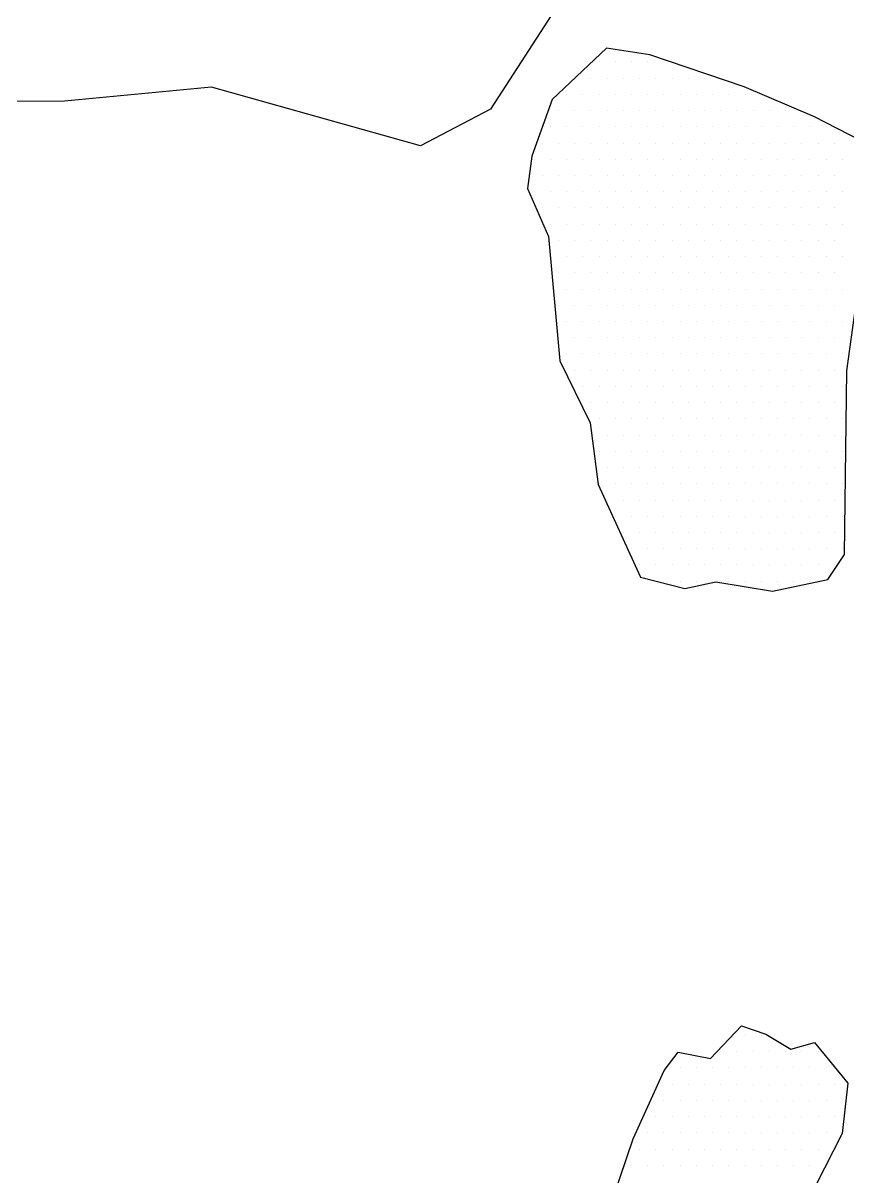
# Model space of a CAD drawing. Header units: metres. Extents: x -1500 to -958, y -1228 to -671.
# Drawn here: x -1190.6 to -1127.1, y -978.4 to -889.5 of the extents above; entities that cross this region are included whole.
import ezdxf

# ---------------------------------------------------------------- set-up
doc = ezdxf.new("R2010")
doc.units = ezdxf.units.M
doc.header["$LTSCALE"] = 25
doc.header["$MEASUREMENT"] = 0
doc.layers.get('0').update_dxf_attribs({"linetype": 'CONTINUOUS'})
for name, color, linetype in [('BEFUND', 1, 'CONTINUOUS'), ('STEINE', 4, 'CONTINUOUS'), ('STEINESCHRAFF', 4, 'CONTINUOUS')]:
    doc.layers.add(name, color=color, linetype=linetype)

# ---------------------------------------------------------------- blocks, each defined once
blk = doc.blocks.new('*X10')
at = {"color": 0}
for p, q in [((-1146.25, -892.5), (-1146.25, -892.5)), ((-1145, -892.5), (-1145, -892.5)), ((-1143.75, -892.5), (-1143.75, -892.5)), ((-1142.5, -892.5), (-1142.5, -892.5)), ((-1141.25, -892.5), (-1141.25, -892.5)), ((-1148.125, -893.75), (-1148.125, -893.75)), ((-1146.875, -893.75), (-1146.875, -893.75)), ((-1145.625, -893.75), (-1145.625, -893.75)), ((-1144.375, -893.75), (-1144.375, -893.75)), ((-1143.125, -893.75), (-1143.125, -893.75)), ((-1141.875, -893.75), (-1141.875, -893.75)), ((-1140.625, -893.75), (-1140.625, -893.75)), ((-1139.375, -893.75), (-1139.375, -893.75)), ((-1138.125, -893.75), (-1138.125, -893.75)), ((-1148.75, -895), (-1148.75, -895)), ((-1147.5, -895), (-1147.5, -895)), ((-1146.25, -895), (-1146.25, -895)), ((-1145, -895), (-1145, -895)), ((-1143.75, -895), (-1143.75, -895)), ((-1142.5, -895), (-1142.5, -895)), ((-1141.25, -895), (-1141.25, -895)), ((-1140, -895), (-1140, -895)), ((-1138.75, -895), (-1138.75, -895)), ((-1137.5, -895), (-1137.5, -895)), ((-1136.25, -895), (-1136.25, -895)), ((-1135, -895), (-1135, -895)), ((-1133.75, -895), (-1133.75, -895)), ((-1149.375, -896.25), (-1149.375, -896.25)), ((-1148.125, -896.25), (-1148.125, -896.25)), ((-1146.875, -896.25), (-1146.875, -896.25)), ((-1145.625, -896.25), (-1145.625, -896.25)), ((-1144.375, -896.25), (-1144.375, -896.25)), ((-1143.125, -896.25), (-1143.125, -896.25)), ((-1141.875, -896.25), (-1141.875, -896.25)), ((-1140.625, -896.25), (-1140.625, -896.25)), ((-1139.375, -896.25), (-1139.375, -896.25)), ((-1138.125, -896.25), (-1138.125, -896.25)), ((-1136.875, -896.25), (-1136.875, -896.25)), ((-1135.625, -896.25), (-1135.625, -896.25)), ((-1134.375, -896.25), (-1134.375, -896.25)), ((-1133.125, -896.25), (-1133.125, -896.25)), ((-1131.875, -896.25), (-1131.875, -896.25)), ((-1150, -897.5), (-1150, -897.5)), ((-1148.75, -897.5), (-1148.75, -897.5)), ((-1147.5, -897.5), (-1147.5, -897.5)), ((-1146.25, -897.5), (-1146.25, -897.5)), ((-1145, -897.5), (-1145, -897.5)), ((-1143.75, -897.5), (-1143.75, -897.5)), ((-1142.5, -897.5), (-1142.5, -897.5)), ((-1141.25, -897.5), (-1141.25, -897.5)), ((-1140, -897.5), (-1140, -897.5)), ((-1138.75, -897.5), (-1138.75, -897.5)), ((-1137.5, -897.5), (-1137.5, -897.5)), ((-1136.25, -897.5), (-1136.25, -897.5)), ((-1135, -897.5), (-1135, -897.5)), ((-1133.75, -897.5), (-1133.75, -897.5)), ((-1132.5, -897.5), (-1132.5, -897.5)), ((-1131.25, -897.5), (-1131.25, -897.5)), ((-1130, -897.5), (-1130, -897.5)), ((-1128.75, -897.5), (-1128.75, -897.5)), ((-1150.625, -898.75), (-1150.625, -898.75)), ((-1149.375, -898.75), (-1149.375, -898.75)), ((-1148.125, -898.75), (-1148.125, -898.75)), ((-1146.875, -898.75), (-1146.875, -898.75)), ((-1145.625, -898.75), (-1145.625, -898.75)), ((-1144.375, -898.75), (-1144.375, -898.75)), ((-1143.125, -898.75), (-1143.125, -898.75)), ((-1141.875, -898.75), (-1141.875, -898.75)), ((-1140.625, -898.75), (-1140.625, -898.75)), ((-1139.375, -898.75), (-1139.375, -898.75)), ((-1138.125, -898.75), (-1138.125, -898.75)), ((-1136.875, -898.75), (-1136.875, -898.75)), ((-1135.625, -898.75), (-1135.625, -898.75)), ((-1134.375, -898.75), (-1134.375, -898.75)), ((-1133.125, -898.75), (-1133.125, -898.75)), ((-1131.875, -898.75), (-1131.875, -898.75)), ((-1130.625, -898.75), (-1130.625, -898.75)), ((-1129.375, -898.75), (-1129.375, -898.75)), ((-1128.125, -898.75), (-1128.125, -898.75)), ((-1151.25, -900), (-1151.25, -900)), ((-1150, -900), (-1150, -900)), ((-1148.75, -900), (-1148.75, -900)), ((-1147.5, -900), (-1147.5, -900)), ((-1146.25, -900), (-1146.25, -900)), ((-1145, -900), (-1145, -900)), ((-1143.75, -900), (-1143.75, -900)), ((-1142.5, -900), (-1142.5, -900)), ((-1141.25, -900), (-1141.25, -900)), ((-1140, -900), (-1140, -900)), ((-1138.75, -900), (-1138.75, -900)), ((-1137.5, -900), (-1137.5, -900)), ((-1136.25, -900), (-1136.25, -900)), ((-1135, -900), (-1135, -900)), ((-1133.75, -900), (-1133.75, -900)), ((-1132.5, -900), (-1132.5, -900)), ((-1131.25, -900), (-1131.25, -900)), ((-1130, -900), (-1130, -900)), ((-1128.75, -900), (-1128.75, -900)), ((-1127.5, -900), (-1127.5, -900)), ((-1150.625, -901.25), (-1150.625, -901.25)), ((-1149.375, -901.25), (-1149.375, -901.25)), ((-1148.125, -901.25), (-1148.125, -901.25)), ((-1146.875, -901.25), (-1146.875, -901.25)), ((-1145.625, -901.25), (-1145.625, -901.25)), ((-1144.375, -901.25), (-1144.375, -901.25)), ((-1143.125, -901.25), (-1143.125, -901.25)), ((-1141.875, -901.25), (-1141.875, -901.25)), ((-1140.625, -901.25), (-1140.625, -901.25)), ((-1139.375, -901.25), (-1139.375, -901.25)), ((-1138.125, -901.25), (-1138.125, -901.25)), ((-1136.875, -901.25), (-1136.875, -901.25)), ((-1135.625, -901.25), (-1135.625, -901.25)), ((-1134.375, -901.25), (-1134.375, -901.25)), ((-1133.125, -901.25), (-1133.125, -901.25)), ((-1131.875, -901.25), (-1131.875, -901.25)), ((-1130.625, -901.25), (-1130.625, -901.25)), ((-1129.375, -901.25), (-1129.375, -901.25)), ((-1128.125, -901.25), (-1128.125, -901.25)), ((-1151.25, -902.5), (-1151.25, -902.5)), ((-1150, -902.5), (-1150, -902.5)), ((-1148.75, -902.5), (-1148.75, -902.5)), ((-1147.5, -902.5), (-1147.5, -902.5)), ((-1146.25, -902.5), (-1146.25, -902.5)), ((-1145, -902.5), (-1145, -902.5)), ((-1143.75, -902.5), (-1143.75, -902.5)), ((-1142.5, -902.5), (-1142.5, -902.5)), ((-1141.25, -902.5), (-1141.25, -902.5)), ((-1140, -902.5), (-1140, -902.5)), ((-1138.75, -902.5), (-1138.75, -902.5)), ((-1137.5, -902.5), (-1137.5, -902.5)), ((-1136.25, -902.5), (-1136.25, -902.5)), ((-1135, -902.5), (-1135, -902.5)), ((-1133.75, -902.5), (-1133.75, -902.5)), ((-1132.5, -902.5), (-1132.5, -902.5)), ((-1131.25, -902.5), (-1131.25, -902.5)), ((-1130, -902.5), (-1130, -902.5)), ((-1128.75, -902.5), (-1128.75, -902.5)), ((-1127.5, -902.5), (-1127.5, -902.5)), ((-1150.625, -903.75), (-1150.625, -903.75)), ((-1149.375, -903.75), (-1149.375, -903.75)), ((-1148.125, -903.75), (-1148.125, -903.75)), ((-1146.875, -903.75), (-1146.875, -903.75)), ((-1145.625, -903.75), (-1145.625, -903.75)), ((-1144.375, -903.75), (-1144.375, -903.75)), ((-1143.125, -903.75), (-1143.125, -903.75)), ((-1141.875, -903.75), (-1141.875, -903.75)), ((-1140.625, -903.75), (-1140.625, -903.75)), ((-1139.375, -903.75), (-1139.375, -903.75)), ((-1138.125, -903.75), (-1138.125, -903.75)), ((-1136.875, -903.75), (-1136.875, -903.75)), ((-1135.625, -903.75), (-1135.625, -903.75)), ((-1134.375, -903.75), (-1134.375, -903.75)), ((-1133.125, -903.75), (-1133.125, -903.75)), ((-1131.875, -903.75), (-1131.875, -903.75)), ((-1130.625, -903.75), (-1130.625, -903.75)), ((-1129.375, -903.75), (-1129.375, -903.75)), ((-1128.125, -903.75), (-1128.125, -903.75)), ((-1150, -905), (-1150, -905)), ((-1148.75, -905), (-1148.75, -905)), ((-1147.5, -905), (-1147.5, -905)), ((-1146.25, -905), (-1146.25, -905)), ((-1145, -905), (-1145, -905)), ((-1143.75, -905), (-1143.75, -905)), ((-1142.5, -905), (-1142.5, -905)), ((-1141.25, -905), (-1141.25, -905)), ((-1140, -905), (-1140, -905)), ((-1138.75, -905), (-1138.75, -905)), ((-1137.5, -905), (-1137.5, -905)), ((-1136.25, -905), (-1136.25, -905)), ((-1135, -905), (-1135, -905)), ((-1133.75, -905), (-1133.75, -905)), ((-1132.5, -905), (-1132.5, -905)), ((-1131.25, -905), (-1131.25, -905)), ((-1130, -905), (-1130, -905)), ((-1128.75, -905), (-1128.75, -905)), ((-1127.5, -905), (-1127.5, -905)), ((-1149.375, -906.25), (-1149.375, -906.25)), ((-1148.125, -906.25), (-1148.125, -906.25)), ((-1146.875, -906.25), (-1146.875, -906.25)), ((-1145.625, -906.25), (-1145.625, -906.25)), ((-1144.375, -906.25), (-1144.375, -906.25)), ((-1143.125, -906.25), (-1143.125, -906.25)), ((-1141.875, -906.25), (-1141.875, -906.25)), ((-1140.625, -906.25), (-1140.625, -906.25)), ((-1139.375, -906.25), (-1139.375, -906.25)), ((-1138.125, -906.25), (-1138.125, -906.25)), ((-1136.875, -906.25), (-1136.875, -906.25)), ((-1135.625, -906.25), (-1135.625, -906.25)), ((-1134.375, -906.25), (-1134.375, -906.25)), ((-1133.125, -906.25), (-1133.125, -906.25)), ((-1131.875, -906.25), (-1131.875, -906.25)), ((-1130.625, -906.25), (-1130.625, -906.25)), ((-1129.375, -906.25), (-1129.375, -906.25)), ((-1128.125, -906.25), (-1128.125, -906.25)), ((-1148.75, -907.5), (-1148.75, -907.5)), ((-1147.5, -907.5), (-1147.5, -907.5)), ((-1146.25, -907.5), (-1146.25, -907.5)), ((-1145, -907.5), (-1145, -907.5)), ((-1143.75, -907.5), (-1143.75, -907.5)), ((-1142.5, -907.5), (-1142.5, -907.5)), ((-1141.25, -907.5), (-1141.25, -907.5)), ((-1140, -907.5), (-1140, -907.5)), ((-1138.75, -907.5), (-1138.75, -907.5)), ((-1137.5, -907.5), (-1137.5, -907.5)), ((-1136.25, -907.5), (-1136.25, -907.5)), ((-1135, -907.5), (-1135, -907.5)), ((-1133.75, -907.5), (-1133.75, -907.5)), ((-1132.5, -907.5), (-1132.5, -907.5)), ((-1131.25, -907.5), (-1131.25, -907.5)), ((-1130, -907.5), (-1130, -907.5)), ((-1128.75, -907.5), (-1128.75, -907.5)), ((-1127.5, -907.5), (-1127.5, -907.5)), ((-1149.375, -908.75), (-1149.375, -908.75)), ((-1148.125, -908.75), (-1148.125, -908.75)), ((-1146.875, -908.75), (-1146.875, -908.75)), ((-1145.625, -908.75), (-1145.625, -908.75)), ((-1144.375, -908.75), (-1144.375, -908.75)), ((-1143.125, -908.75), (-1143.125, -908.75)), ((-1141.875, -908.75), (-1141.875, -908.75)), ((-1140.625, -908.75), (-1140.625, -908.75)), ((-1139.375, -908.75), (-1139.375, -908.75)), ((-1138.125, -908.75), (-1138.125, -908.75)), ((-1136.875, -908.75), (-1136.875, -908.75)), ((-1135.625, -908.75), (-1135.625, -908.75)), ((-1134.375, -908.75), (-1134.375, -908.75)), ((-1133.125, -908.75), (-1133.125, -908.75)), ((-1131.875, -908.75), (-1131.875, -908.75)), ((-1130.625, -908.75), (-1130.625, -908.75)), ((-1129.375, -908.75), (-1129.375, -908.75)), ((-1128.125, -908.75), (-1128.125, -908.75)), ((-1148.75, -910), (-1148.75, -910)), ((-1147.5, -910), (-1147.5, -910)), ((-1146.25, -910), (-1146.25, -910)), ((-1145, -910), (-1145, -910)), ((-1143.75, -910), (-1143.75, -910)), ((-1142.5, -910), (-1142.5, -910)), ((-1141.25, -910), (-1141.25, -910)), ((-1140, -910), (-1140, -910)), ((-1138.75, -910), (-1138.75, -910)), ((-1137.5, -910), (-1137.5, -910)), ((-1136.25, -910), (-1136.25, -910)), ((-1135, -910), (-1135, -910)), ((-1133.75, -910), (-1133.75, -910)), ((-1132.5, -910), (-1132.5, -910)), ((-1131.25, -910), (-1131.25, -910)), ((-1130, -910), (-1130, -910)), ((-1128.75, -910), (-1128.75, -910)), ((-1127.5, -910), (-1127.5, -910)), ((-1149.375, -911.25), (-1149.375, -911.25)), ((-1148.125, -911.25), (-1148.125, -911.25)), ((-1146.875, -911.25), (-1146.875, -911.25)), ((-1145.625, -911.25), (-1145.625, -911.25)), ((-1144.375, -911.25), (-1144.375, -911.25)), ((-1143.125, -911.25), (-1143.125, -911.25)), ((-1141.875, -911.25), (-1141.875, -911.25)), ((-1140.625, -911.25), (-1140.625, -911.25)), ((-1139.375, -911.25), (-1139.375, -911.25)), ((-1138.125, -911.25), (-1138.125, -911.25)), ((-1136.875, -911.25), (-1136.875, -911.25)), ((-1135.625, -911.25), (-1135.625, -911.25)), ((-1134.375, -911.25), (-1134.375, -911.25)), ((-1133.125, -911.25), (-1133.125, -911.25)), ((-1131.875, -911.25), (-1131.875, -911.25)), ((-1130.625, -911.25), (-1130.625, -911.25)), ((-1129.375, -911.25), (-1129.375, -911.25)), ((-1128.125, -911.25), (-1128.125, -911.25)), ((-1148.75, -912.5), (-1148.75, -912.5)), ((-1147.5, -912.5), (-1147.5, -912.5)), ((-1146.25, -912.5), (-1146.25, -912.5)), ((-1145, -912.5), (-1145, -912.5)), ((-1143.75, -912.5), (-1143.75, -912.5)), ((-1142.5, -912.5), (-1142.5, -912.5)), ((-1141.25, -912.5), (-1141.25, -912.5)), ((-1140, -912.5), (-1140, -912.5)), ((-1138.75, -912.5), (-1138.75, -912.5)), ((-1137.5, -912.5), (-1137.5, -912.5)), ((-1136.25, -912.5), (-1136.25, -912.5)), ((-1135, -912.5), (-1135, -912.5)), ((-1133.75, -912.5), (-1133.75, -912.5)), ((-1132.5, -912.5), (-1132.5, -912.5)), ((-1131.25, -912.5), (-1131.25, -912.5)), ((-1130, -912.5), (-1130, -912.5)), ((-1128.75, -912.5), (-1128.75, -912.5)), ((-1127.5, -912.5), (-1127.5, -912.5)), ((-1149.375, -913.75), (-1149.375, -913.75)), ((-1148.125, -913.75), (-1148.125, -913.75)), ((-1146.875, -913.75), (-1146.875, -913.75)), ((-1145.625, -913.75), (-1145.625, -913.75)), ((-1144.375, -913.75), (-1144.375, -913.75)), ((-1143.125, -913.75), (-1143.125, -913.75)), ((-1141.875, -913.75), (-1141.875, -913.75)), ((-1140.625, -913.75), (-1140.625, -913.75)), ((-1139.375, -913.75), (-1139.375, -913.75)), ((-1138.125, -913.75), (-1138.125, -913.75)), ((-1136.875, -913.75), (-1136.875, -913.75)), ((-1135.625, -913.75), (-1135.625, -913.75)), ((-1134.375, -913.75), (-1134.375, -913.75)), ((-1133.125, -913.75), (-1133.125, -913.75)), ((-1131.875, -913.75), (-1131.875, -913.75)), ((-1130.625, -913.75), (-1130.625, -913.75)), ((-1129.375, -913.75), (-1129.375, -913.75)), ((-1128.125, -913.75), (-1128.125, -913.75)), ((-1148.75, -915), (-1148.75, -915)), ((-1147.5, -915), (-1147.5, -915)), ((-1146.25, -915), (-1146.25, -915)), ((-1145, -915), (-1145, -915)), ((-1143.75, -915), (-1143.75, -915)), ((-1142.5, -915), (-1142.5, -915)), ((-1141.25, -915), (-1141.25, -915)), ((-1140, -915), (-1140, -915)), ((-1138.75, -915), (-1138.75, -915)), ((-1137.5, -915), (-1137.5, -915)), ((-1136.25, -915), (-1136.25, -915)), ((-1135, -915), (-1135, -915)), ((-1133.75, -915), (-1133.75, -915)), ((-1132.5, -915), (-1132.5, -915)), ((-1131.25, -915), (-1131.25, -915)), ((-1130, -915), (-1130, -915)), ((-1128.75, -915), (-1128.75, -915)), ((-1127.5, -915), (-1127.5, -915)), ((-1148.125, -916.25), (-1148.125, -916.25)), ((-1146.875, -916.25), (-1146.875, -916.25)), ((-1145.625, -916.25), (-1145.625, -916.25)), ((-1144.375, -916.25), (-1144.375, -916.25)), ((-1143.125, -916.25), (-1143.125, -916.25)), ((-1141.875, -916.25), (-1141.875, -916.25)), ((-1140.625, -916.25), (-1140.625, -916.25)), ((-1139.375, -916.25), (-1139.375, -916.25)), ((-1138.125, -916.25), (-1138.125, -916.25)), ((-1136.875, -916.25), (-1136.875, -916.25)), ((-1135.625, -916.25), (-1135.625, -916.25)), ((-1134.375, -916.25), (-1134.375, -916.25)), ((-1133.125, -916.25), (-1133.125, -916.25)), ((-1131.875, -916.25), (-1131.875, -916.25)), ((-1130.625, -916.25), (-1130.625, -916.25)), ((-1129.375, -916.25), (-1129.375, -916.25)), ((-1128.125, -916.25), (-1128.125, -916.25)), ((-1147.5, -917.5), (-1147.5, -917.5)), ((-1146.25, -917.5), (-1146.25, -917.5)), ((-1145, -917.5), (-1145, -917.5)), ((-1143.75, -917.5), (-1143.75, -917.5)), ((-1142.5, -917.5), (-1142.5, -917.5)), ((-1141.25, -917.5), (-1141.25, -917.5)), ((-1140, -917.5), (-1140, -917.5)), ((-1138.75, -917.5), (-1138.75, -917.5)), ((-1137.5, -917.5), (-1137.5, -917.5)), ((-1136.25, -917.5), (-1136.25, -917.5)), ((-1135, -917.5), (-1135, -917.5)), ((-1133.75, -917.5), (-1133.75, -917.5)), ((-1132.5, -917.5), (-1132.5, -917.5)), ((-1131.25, -917.5), (-1131.25, -917.5)), ((-1130, -917.5), (-1130, -917.5)), ((-1128.75, -917.5), (-1128.75, -917.5)), ((-1127.5, -917.5), (-1127.5, -917.5)), ((-1146.875, -918.75), (-1146.875, -918.75)), ((-1145.625, -918.75), (-1145.625, -918.75)), ((-1144.375, -918.75), (-1144.375, -918.75)), ((-1143.125, -918.75), (-1143.125, -918.75)), ((-1141.875, -918.75), (-1141.875, -918.75)), ((-1140.625, -918.75), (-1140.625, -918.75)), ((-1139.375, -918.75), (-1139.375, -918.75)), ((-1138.125, -918.75), (-1138.125, -918.75)), ((-1136.875, -918.75), (-1136.875, -918.75)), ((-1135.625, -918.75), (-1135.625, -918.75)), ((-1134.375, -918.75), (-1134.375, -918.75)), ((-1133.125, -918.75), (-1133.125, -918.75)), ((-1131.875, -918.75), (-1131.875, -918.75)), ((-1130.625, -918.75), (-1130.625, -918.75)), ((-1129.375, -918.75), (-1129.375, -918.75)), ((-1128.125, -918.75), (-1128.125, -918.75)), ((-1146.25, -920), (-1146.25, -920)), ((-1145, -920), (-1145, -920)), ((-1143.75, -920), (-1143.75, -920)), ((-1142.5, -920), (-1142.5, -920)), ((-1141.25, -920), (-1141.25, -920)), ((-1140, -920), (-1140, -920)), ((-1138.75, -920), (-1138.75, -920)), ((-1137.5, -920), (-1137.5, -920)), ((-1136.25, -920), (-1136.25, -920)), ((-1135, -920), (-1135, -920)), ((-1133.75, -920), (-1133.75, -920)), ((-1132.5, -920), (-1132.5, -920)), ((-1131.25, -920), (-1131.25, -920)), ((-1130, -920), (-1130, -920)), ((-1128.75, -920), (-1128.75, -920)), ((-1127.5, -920), (-1127.5, -920)), ((-1145.625, -921.25), (-1145.625, -921.25)), ((-1144.375, -921.25), (-1144.375, -921.25)), ((-1143.125, -921.25), (-1143.125, -921.25)), ((-1141.875, -921.25), (-1141.875, -921.25)), ((-1140.625, -921.25), (-1140.625, -921.25)), ((-1139.375, -921.25), (-1139.375, -921.25)), ((-1138.125, -921.25), (-1138.125, -921.25)), ((-1136.875, -921.25), (-1136.875, -921.25)), ((-1135.625, -921.25), (-1135.625, -921.25)), ((-1134.375, -921.25), (-1134.375, -921.25)), ((-1133.125, -921.25), (-1133.125, -921.25)), ((-1131.875, -921.25), (-1131.875, -921.25)), ((-1130.625, -921.25), (-1130.625, -921.25)), ((-1129.375, -921.25), (-1129.375, -921.25)), ((-1128.125, -921.25), (-1128.125, -921.25)), ((-1146.25, -922.5), (-1146.25, -922.5)), ((-1145, -922.5), (-1145, -922.5)), ((-1143.75, -922.5), (-1143.75, -922.5)), ((-1142.5, -922.5), (-1142.5, -922.5)), ((-1141.25, -922.5), (-1141.25, -922.5)), ((-1140, -922.5), (-1140, -922.5)), ((-1138.75, -922.5), (-1138.75, -922.5)), ((-1137.5, -922.5), (-1137.5, -922.5)), ((-1136.25, -922.5), (-1136.25, -922.5)), ((-1135, -922.5), (-1135, -922.5)), ((-1133.75, -922.5), (-1133.75, -922.5)), ((-1132.5, -922.5), (-1132.5, -922.5)), ((-1131.25, -922.5), (-1131.25, -922.5)), ((-1130, -922.5), (-1130, -922.5)), ((-1128.75, -922.5), (-1128.75, -922.5)), ((-1127.5, -922.5), (-1127.5, -922.5)), ((-1145.625, -923.75), (-1145.625, -923.75)), ((-1144.375, -923.75), (-1144.375, -923.75)), ((-1143.125, -923.75), (-1143.125, -923.75)), ((-1141.875, -923.75), (-1141.875, -923.75)), ((-1140.625, -923.75), (-1140.625, -923.75)), ((-1139.375, -923.75), (-1139.375, -923.75)), ((-1138.125, -923.75), (-1138.125, -923.75)), ((-1136.875, -923.75), (-1136.875, -923.75)), ((-1135.625, -923.75), (-1135.625, -923.75)), ((-1134.375, -923.75), (-1134.375, -923.75)), ((-1133.125, -923.75), (-1133.125, -923.75)), ((-1131.875, -923.75), (-1131.875, -923.75)), ((-1130.625, -923.75), (-1130.625, -923.75)), ((-1129.375, -923.75), (-1129.375, -923.75)), ((-1128.125, -923.75), (-1128.125, -923.75)), ((-1146.25, -925), (-1146.25, -925)), ((-1145, -925), (-1145, -925)), ((-1143.75, -925), (-1143.75, -925)), ((-1142.5, -925), (-1142.5, -925)), ((-1141.25, -925), (-1141.25, -925)), ((-1140, -925), (-1140, -925)), ((-1138.75, -925), (-1138.75, -925)), ((-1137.5, -925), (-1137.5, -925)), ((-1136.25, -925), (-1136.25, -925)), ((-1135, -925), (-1135, -925)), ((-1133.75, -925), (-1133.75, -925)), ((-1132.5, -925), (-1132.5, -925)), ((-1131.25, -925), (-1131.25, -925)), ((-1130, -925), (-1130, -925)), ((-1128.75, -925), (-1128.75, -925)), ((-1127.5, -925), (-1127.5, -925)), ((-1145.625, -926.25), (-1145.625, -926.25)), ((-1144.375, -926.25), (-1144.375, -926.25)), ((-1143.125, -926.25), (-1143.125, -926.25)), ((-1141.875, -926.25), (-1141.875, -926.25)), ((-1140.625, -926.25), (-1140.625, -926.25)), ((-1139.375, -926.25), (-1139.375, -926.25)), ((-1138.125, -926.25), (-1138.125, -926.25)), ((-1136.875, -926.25), (-1136.875, -926.25)), ((-1135.625, -926.25), (-1135.625, -926.25)), ((-1134.375, -926.25), (-1134.375, -926.25)), ((-1133.125, -926.25), (-1133.125, -926.25)), ((-1131.875, -926.25), (-1131.875, -926.25)), ((-1130.625, -926.25), (-1130.625, -926.25)), ((-1129.375, -926.25), (-1129.375, -926.25)), ((-1128.125, -926.25), (-1128.125, -926.25)), ((-1145, -927.5), (-1145, -927.5)), ((-1143.75, -927.5), (-1143.75, -927.5)), ((-1142.5, -927.5), (-1142.5, -927.5)), ((-1141.25, -927.5), (-1141.25, -927.5)), ((-1140, -927.5), (-1140, -927.5)), ((-1138.75, -927.5), (-1138.75, -927.5)), ((-1137.5, -927.5), (-1137.5, -927.5)), ((-1136.25, -927.5), (-1136.25, -927.5)), ((-1135, -927.5), (-1135, -927.5)), ((-1133.75, -927.5), (-1133.75, -927.5)), ((-1132.5, -927.5), (-1132.5, -927.5)), ((-1131.25, -927.5), (-1131.25, -927.5)), ((-1130, -927.5), (-1130, -927.5)), ((-1128.75, -927.5), (-1128.75, -927.5)), ((-1127.5, -927.5), (-1127.5, -927.5)), ((-1144.375, -928.75), (-1144.375, -928.75)), ((-1143.125, -928.75), (-1143.125, -928.75)), ((-1141.875, -928.75), (-1141.875, -928.75)), ((-1140.625, -928.75), (-1140.625, -928.75)), ((-1139.375, -928.75), (-1139.375, -928.75)), ((-1138.125, -928.75), (-1138.125, -928.75)), ((-1136.875, -928.75), (-1136.875, -928.75)), ((-1135.625, -928.75), (-1135.625, -928.75)), ((-1134.375, -928.75), (-1134.375, -928.75)), ((-1133.125, -928.75), (-1133.125, -928.75)), ((-1131.875, -928.75), (-1131.875, -928.75)), ((-1130.625, -928.75), (-1130.625, -928.75)), ((-1129.375, -928.75), (-1129.375, -928.75)), ((-1128.125, -928.75), (-1128.125, -928.75)), ((-1143.75, -930), (-1143.75, -930)), ((-1142.5, -930), (-1142.5, -930)), ((-1141.25, -930), (-1141.25, -930)), ((-1140, -930), (-1140, -930)), ((-1138.75, -930), (-1138.75, -930)), ((-1137.5, -930), (-1137.5, -930)), ((-1136.25, -930), (-1136.25, -930)), ((-1135, -930), (-1135, -930)), ((-1133.75, -930), (-1133.75, -930)), ((-1132.5, -930), (-1132.5, -930)), ((-1131.25, -930), (-1131.25, -930)), ((-1130, -930), (-1130, -930)), ((-1128.75, -930), (-1128.75, -930)), ((-1127.5, -930), (-1127.5, -930)), ((-1143.125, -931.25), (-1143.125, -931.25)), ((-1141.875, -931.25), (-1141.875, -931.25)), ((-1140.625, -931.25), (-1140.625, -931.25)), ((-1139.375, -931.25), (-1139.375, -931.25)), ((-1138.125, -931.25), (-1138.125, -931.25)), ((-1136.875, -931.25), (-1136.875, -931.25)), ((-1135.625, -931.25), (-1135.625, -931.25)), ((-1134.375, -931.25), (-1134.375, -931.25)), ((-1133.125, -931.25), (-1133.125, -931.25)), ((-1131.875, -931.25), (-1131.875, -931.25)), ((-1130.625, -931.25), (-1130.625, -931.25)), ((-1129.375, -931.25), (-1129.375, -931.25)), ((-1128.125, -931.25), (-1128.125, -931.25)), ((-1141.25, -932.5), (-1141.25, -932.5)), ((-1140, -932.5), (-1140, -932.5)), ((-1138.75, -932.5), (-1138.75, -932.5)), ((-1137.5, -932.5), (-1137.5, -932.5)), ((-1136.25, -932.5), (-1136.25, -932.5)), ((-1135, -932.5), (-1135, -932.5)), ((-1133.75, -932.5), (-1133.75, -932.5)), ((-1132.5, -932.5), (-1132.5, -932.5)), ((-1131.25, -932.5), (-1131.25, -932.5)), ((-1130, -932.5), (-1130, -932.5)), ((-1135, -967.5), (-1135, -967.5)), ((-1133.75, -967.5), (-1133.75, -967.5)), ((-1136.875, -968.75), (-1136.875, -968.75)), ((-1135.625, -968.75), (-1135.625, -968.75)), ((-1134.375, -968.75), (-1134.375, -968.75)), ((-1133.125, -968.75), (-1133.125, -968.75)), ((-1131.875, -968.75), (-1131.875, -968.75)), ((-1130.625, -968.75), (-1130.625, -968.75)), ((-1129.375, -968.75), (-1129.375, -968.75)), ((-1140, -970), (-1140, -970)), ((-1138.75, -970), (-1138.75, -970)), ((-1137.5, -970), (-1137.5, -970)), ((-1136.25, -970), (-1136.25, -970)), ((-1135, -970), (-1135, -970)), ((-1133.75, -970), (-1133.75, -970)), ((-1132.5, -970), (-1132.5, -970)), ((-1131.25, -970), (-1131.25, -970)), ((-1130, -970), (-1130, -970)), ((-1128.75, -970), (-1128.75, -970)), ((-1140.625, -971.25), (-1140.625, -971.25)), ((-1139.375, -971.25), (-1139.375, -971.25)), ((-1138.125, -971.25), (-1138.125, -971.25)), ((-1136.875, -971.25), (-1136.875, -971.25)), ((-1135.625, -971.25), (-1135.625, -971.25)), ((-1134.375, -971.25), (-1134.375, -971.25)), ((-1133.125, -971.25), (-1133.125, -971.25)), ((-1131.875, -971.25), (-1131.875, -971.25)), ((-1130.625, -971.25), (-1130.625, -971.25)), ((-1129.375, -971.25), (-1129.375, -971.25)), ((-1128.125, -971.25), (-1128.125, -971.25)), ((-1141.25, -972.5), (-1141.25, -972.5)), ((-1140, -972.5), (-1140, -972.5)), ((-1138.75, -972.5), (-1138.75, -972.5)), ((-1137.5, -972.5), (-1137.5, -972.5)), ((-1136.25, -972.5), (-1136.25, -972.5)), ((-1135, -972.5), (-1135, -972.5)), ((-1133.75, -972.5), (-1133.75, -972.5)), ((-1132.5, -972.5), (-1132.5, -972.5)), ((-1131.25, -972.5), (-1131.25, -972.5)), ((-1130, -972.5), (-1130, -972.5)), ((-1128.75, -972.5), (-1128.75, -972.5)), ((-1127.5, -972.5), (-1127.5, -972.5)), ((-1141.875, -973.75), (-1141.875, -973.75)), ((-1140.625, -973.75), (-1140.625, -973.75)), ((-1139.375, -973.75), (-1139.375, -973.75)), ((-1138.125, -973.75), (-1138.125, -973.75)), ((-1136.875, -973.75), (-1136.875, -973.75)), ((-1135.625, -973.75), (-1135.625, -973.75)), ((-1134.375, -973.75), (-1134.375, -973.75)), ((-1133.125, -973.75), (-1133.125, -973.75)), ((-1131.875, -973.75), (-1131.875, -973.75)), ((-1130.625, -973.75), (-1130.625, -973.75)), ((-1129.375, -973.75), (-1129.375, -973.75)), ((-1128.125, -973.75), (-1128.125, -973.75)), ((-1142.5, -975), (-1142.5, -975)), ((-1141.25, -975), (-1141.25, -975)), ((-1140, -975), (-1140, -975)), ((-1138.75, -975), (-1138.75, -975)), ((-1137.5, -975), (-1137.5, -975)), ((-1136.25, -975), (-1136.25, -975)), ((-1135, -975), (-1135, -975)), ((-1133.75, -975), (-1133.75, -975)), ((-1132.5, -975), (-1132.5, -975)), ((-1131.25, -975), (-1131.25, -975)), ((-1130, -975), (-1130, -975)), ((-1128.75, -975), (-1128.75, -975)), ((-1143.125, -976.25), (-1143.125, -976.25)), ((-1141.875, -976.25), (-1141.875, -976.25)), ((-1140.625, -976.25), (-1140.625, -976.25)), ((-1139.375, -976.25), (-1139.375, -976.25)), ((-1138.125, -976.25), (-1138.125, -976.25)), ((-1136.875, -976.25), (-1136.875, -976.25)), ((-1135.625, -976.25), (-1135.625, -976.25)), ((-1134.375, -976.25), (-1134.375, -976.25)), ((-1133.125, -976.25), (-1133.125, -976.25)), ((-1131.875, -976.25), (-1131.875, -976.25)), ((-1130.625, -976.25), (-1130.625, -976.25)), ((-1129.375, -976.25), (-1129.375, -976.25)), ((-1143.75, -977.5), (-1143.75, -977.5)), ((-1142.5, -977.5), (-1142.5, -977.5)), ((-1141.25, -977.5), (-1141.25, -977.5)), ((-1140, -977.5), (-1140, -977.5)), ((-1138.75, -977.5), (-1138.75, -977.5)), ((-1137.5, -977.5), (-1137.5, -977.5)), ((-1136.25, -977.5), (-1136.25, -977.5)), ((-1135, -977.5), (-1135, -977.5)), ((-1133.75, -977.5), (-1133.75, -977.5)), ((-1132.5, -977.5), (-1132.5, -977.5)), ((-1131.25, -977.5), (-1131.25, -977.5)), ((-1130, -977.5), (-1130, -977.5))]:
    blk.add_line(p, q, dxfattribs=at)

msp = doc.modelspace()

# ---------------------------------------------------------------- linework, layer by layer
at = {"layer": 'BEFUND'}
msp.add_lwpolyline([(-1113.36, -850.814), (-1121.386, -855.786), (-1131.839, -856.134), (-1137.016, -861.354), (-1142.206, -874.014), (-1145.779, -877.73), (-1149.039, -887.515), (-1154.626, -896.143), (-1160.02, -898.964), (-1176.105, -894.435), (-1187.435, -895.533), (-1206.597, -895.543), (-1211.923, -900.557), (-1210.165, -912.05), (-1215.774, -922.156), (-1219.563, -929.894), (-1223.684, -939.36), (-1247.208, -965.426)], dxfattribs=at)
at = {"layer": 'STEINE'}
for points in [[(-1124.304, -899.466), (-1129.664, -896.733), (-1135.081, -894.407), (-1142.33, -891.95), (-1145.686, -891.44), (-1149.875, -895.401), (-1151.42, -899.76), (-1151.764, -902.251), (-1150.14, -905.946), (-1149.269, -915.54), (-1146.948, -920.315), (-1146.308, -925.065), (-1143.054, -932.198), (-1139.654, -933.066), (-1137.25, -932.543), (-1132.879, -933.273), (-1128.635, -932.37), (-1127.331, -930.454), (-1127.163, -916.289), (-1126.131, -908.865), (-1123.769, -901.105), (-1124.304, -899.466)], [(-1148.259, -988.634), (-1148.129, -986.801), (-1145.651, -981.438), (-1143.622, -975.456), (-1141.247, -970.193), (-1140.155, -968.783), (-1137.665, -969.28), (-1135.282, -966.768), (-1133.407, -967.409), (-1131.488, -968.56), (-1129.645, -968.028), (-1127.095, -971.176), (-1127.511, -975.042), (-1130.244, -980.402), (-1131.6, -982.369), (-1135.961, -984.289), (-1148.259, -988.634)]]:
    msp.add_lwpolyline(points, dxfattribs=at)

# ---------------------------------------------------------------- block references
at = {"layer": 'STEINESCHRAFF'}
msp.add_blockref('*X10', (0, 0), dxfattribs=at)

doc.saveas('drawing.dxf')
